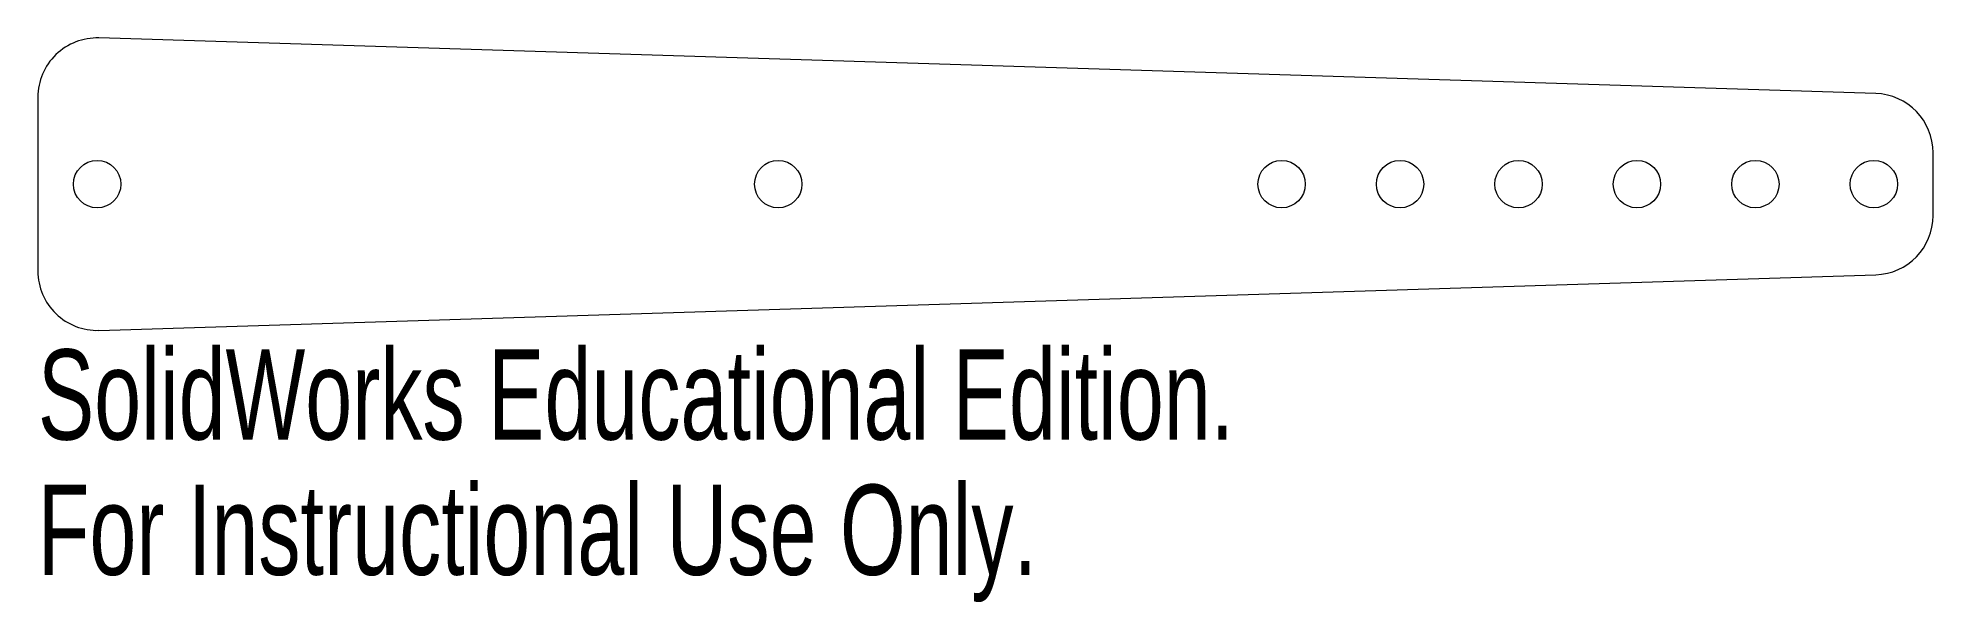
# Model space of a CAD drawing. Header units: inches. Extents: x 0 to 4, y -0.57 to 0.62.
import ezdxf

# ---------------------------------------------------------------- set-up
doc = ezdxf.new("R2010")
doc.units = ezdxf.units.IN
doc.header["$MEASUREMENT"] = 0
doc.styles.add('SLDTEXTSTYLE0', font='TXT', dxfattribs={"width": 0.7})

msp = doc.modelspace()

# ---------------------------------------------------------------- linework, layer by layer
at = {"color": 7, "linetype": 'Continuous', "lineweight": 15}
for p, q in [((3.8789, 0.5038), (0.1289, 0.621)), ((0, 0.496), (0, 0.129)), ((4, 0.2462), (4, 0.3788)), ((0.1289, 0.004), (3.8789, 0.1212))]:
    msp.add_line(p, q, dxfattribs=at)
for centre in [(0.125, 0.3125), (1.5625, 0.3125), (2.625, 0.3125), (2.875, 0.3125), (3.125, 0.3125), (3.375, 0.3125), (3.625, 0.3125), (3.875, 0.3125)]:
    msp.add_circle(centre, 0.05, dxfattribs=at)
for centre, start, end in [((0.125, 0.496), 88.2101, 180), ((3.875, 0.3788), 0, 88.2101), ((3.875, 0.2462), 271.7899, 0), ((0.125, 0.129), 180, 271.7899)]:
    msp.add_arc(centre, 0.125, start, end, dxfattribs=at)

# ---------------------------------------------------------------- texts
at = {"color": 7, "linetype": 'Continuous', "char_height": 0.1903, "attachment_point": 1, "style": 'SLDTEXTSTYLE0'}
for s, insert in [('SolidWorks Educational Edition.', (0, -0.0362)), ('For Instructional Use Only.', (0, -0.3216))]:
    msp.add_mtext(s, dxfattribs=dict(at, insert=insert))

doc.saveas('drawing.dxf')
